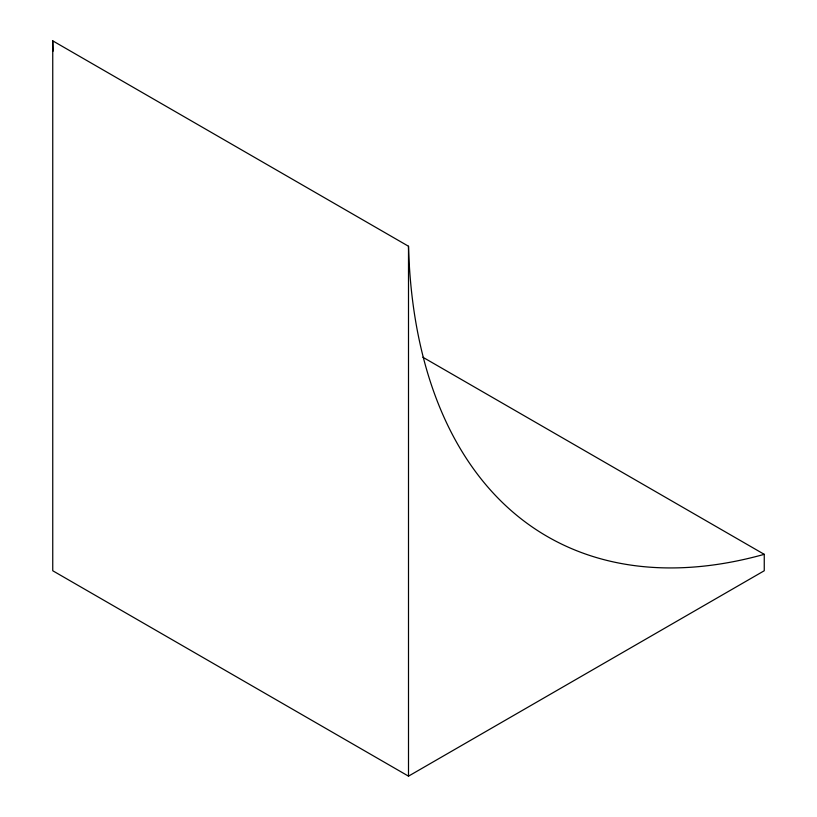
<?xml version="1.0" encoding="UTF-8"?>
<svg xmlns="http://www.w3.org/2000/svg" width="817" height="817" viewBox="0 0 817 817"><rect width="100%" height="100%" fill="white"/><g stroke="black" fill="none" stroke-linecap="round" stroke-linejoin="round"><path stroke-width="1.23" d="M408.5 776.15L764.252 570.756L764.252 554.334A671.135 387.483 -60 0 1 408.5 246.244L52.748 40.85L52.748 570.756L408.5 776.15L408.5 246.244M422.859 357.233L764.252 554.334M53.125 51.144A671.135 387.483 -60 0 1 52.748 40.85"/></g></svg>
